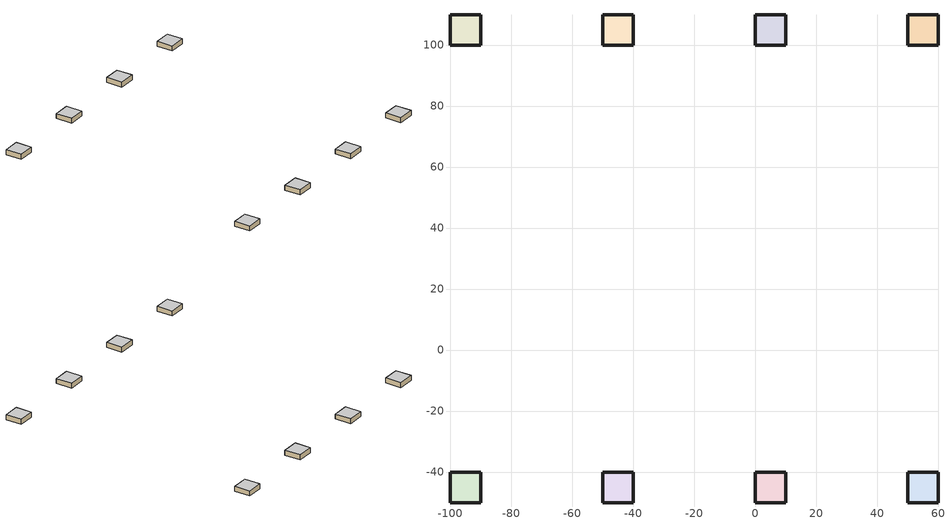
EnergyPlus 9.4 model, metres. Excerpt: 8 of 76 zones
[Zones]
CORE36:Zone1
 floor to UCFloorUCRoofXN:Zone1 (Baseline Residential - A/B/D: SemiExposed Ceiling_Rev): -90,100 -100,100 -100,110 -90,110 z6
 wall outside (Baseline Residential - Unconditioned Exterior Wall): -90,100 -90,110 -100,110 -100,100 -90,100 z6:9
 ceiling adiabatic (Baseline Residential - Internal Floor_Reversed): -100,100 -90,100 -90,110 -100,110 z9
CORE39:Zone1
 floor to UCFloorUCRoofXW:Zone1 (Baseline Residential - A/B/D: SemiExposed Ceiling_Rev): 60,100 50,100 50,110 60,110 z6
 wall outside (Baseline Residential - Unconditioned Exterior Wall): 60,100 60,110 50,110 50,100 60,100 z6:9
 ceiling adiabatic (Baseline Residential - Internal Floor_Reversed): 50,100 60,100 60,110 50,110 z9
CORE38:Zone1
 floor to UCFloorUCRoofXS:Zone1 (Baseline Residential - A/B/D: SemiExposed Ceiling_Rev): 10,100 0,100 0,110 10,110 z6
 wall outside (Baseline Residential - Unconditioned Exterior Wall): 10,100 10,110 0,110 0,100 10,100 z6:9
 ceiling adiabatic (Baseline Residential - Internal Floor_Reversed): 0,100 10,100 10,110 0,110 z9
CORE37:Zone1
 floor to UCFloorUCRoofXE:Zone1 (Baseline Residential - A/B/D: SemiExposed Ceiling_Rev): -40,100 -50,100 -50,110 -40,110 z6
 wall outside (Baseline Residential - Unconditioned Exterior Wall): -40,100 -40,110 -50,110 -50,100 -40,100 z6:9
 ceiling adiabatic (Baseline Residential - Internal Floor_Reversed): -50,100 -40,100 -40,110 -50,110 z9
CORE32:Zone1
 floor to ExtFloorUCRoofXN:Zone1 (Baseline Residential - A/B/D: SemiExposed Ceiling_Rev): -90,-50 -100,-50 -100,-40 -90,-40 z6
 wall outside (Baseline Residential - Unconditioned Exterior Wall): -90,-50 -90,-40 -100,-40 -100,-50 -90,-50 z6:9
 ceiling adiabatic (Baseline Residential - Internal Floor_Reversed): -100,-50 -90,-50 -90,-40 -100,-40 z9
CORE35:Zone1
 floor to ExtFloorUCRoofXW:Zone1 (Baseline Residential - A/B/D: SemiExposed Ceiling_Rev): 60,-50 50,-50 50,-40 60,-40 z6
 wall outside (Baseline Residential - Unconditioned Exterior Wall): 60,-50 60,-40 50,-40 50,-50 60,-50 z6:9
 ceiling adiabatic (Baseline Residential - Internal Floor_Reversed): 50,-50 60,-50 60,-40 50,-40 z9
CORE34:Zone1
 floor to ExtFloorUCRoofXS:Zone1 (Baseline Residential - A/B/D: SemiExposed Ceiling_Rev): 10,-50 0,-50 0,-40 10,-40 z6
 wall outside (Baseline Residential - Unconditioned Exterior Wall): 10,-50 10,-40 0,-40 0,-50 10,-50 z6:9
 ceiling adiabatic (Baseline Residential - Internal Floor_Reversed): 0,-50 10,-50 10,-40 0,-40 z9
CORE33:Zone1
 floor to ExtFloorUCRoofXE:Zone1 (Baseline Residential - A/B/D: SemiExposed Ceiling_Rev): -40,-50 -50,-50 -50,-40 -40,-40 z6
 wall outside (Baseline Residential - Unconditioned Exterior Wall): -40,-50 -40,-40 -50,-40 -50,-50 -40,-50 z6:9
 ceiling adiabatic (Baseline Residential - Internal Floor_Reversed): -50,-50 -40,-50 -40,-40 -50,-40 z9
[Site:Location]
Baseline Residential - B (01-01:31-12)  (01-01:31-12): Latitude=31.23; Longitude=34.78; Time Zone=2; Elevation {m}=280
[Site:GroundTemperature:BuildingSurface]
18, 18, 18, 18, 18, 18, 18, 18, 18, 18, 18, 18
[Site:GroundTemperature:Deep]
14, 14, 14, 14, 14, 14, 14, 14, 14, 14, 14, 14
[Site:GroundTemperature:Shallow]
14, 14, 14, 14, 14, 14, 14, 14, 14, 14, 14, 14
[Site:GroundTemperature:FCfactorMethod]
January FCfactorMethod ground temperature {C}=18.44; Februry FCfactorMethod ground temperature {C}=15.24; March FCfactorMethod ground temperature {C}=13.28; April FCfactorMethod ground temperature {C}=12.69; May FCfactorMethod ground temperature {C}=13.86; June FCfactorMethod ground temperature {C}=16.52; July FCfactorMethod ground temperature {C}=19.81; August FCfactorMethod ground temperature {C}=23.04; September FCfactorMethod ground temperature {C}=25.2; October FCfactorMethod ground temperature {C}=25.71; November FCfactorMethod ground temperature {C}=24.46; December FCfactorMethod ground temperature {C}=21.85
[Site:GroundReflectance]
0.2, 0.2, 0.2, 0.2, 0.2, 0.2, 0.2, 0.2, 0.2, 0.2, 0.2, 0.2
[Site:GroundReflectance:SnowModifier]
2, 2
[Building]
Building: North Axis=0; Terrain=Suburbs; Loads Convergence Tolerance=.04; Temperature Convergence Tolerance=.4; Solar Distribution=FullExterior; Maximum number of warmup days=25; Minimum number of warmup days=6
[Construction]
Baseline Residential - Internal Floor_Reversed: Ceramic - 1045_.02, Plaster - 1045_.02, Concrete - 1045_.15, Gypsum Board_.02
Baseline Residential - A/B/D: SemiExposed Ceiling_Rev: Concrete - 1045_.2, polystiran - 1045_.0156, Sand - 1045_.1, Plaster - 1045_.02, Ceramic - 1045_.015
Baseline Residential - Unconditioned Exterior Wall: Concrete - 1045_.2
[Material] Roughness=Rough; Thermal Emittance=.9
Name | Thickness {m} | Conductivity {w/m-K} | Density {kg/m3} | Specific Heat {J/kg-K} | Solar Absorptance | Visible Absorptance
Sand - 1045_.1 | .1 | 2 | 2200 | 1180 | .6 | .6
Plaster - 1045_.02 | .02 | 1 | 1800 | 1000 | .5 | .5
Ceramic - 1045_.015 | .015 | 1.3 | 2300 | 840 | .3 | .7
Ceramic - 1045_.02 | .02 | 1.3 | 2300 | 840 | .3 | .7
Concrete - 1045_.15 | .15 | 2 | 2400 | 1000 | .6 | .6
Gypsum Board_.02 | .02 | .25 | 800 | 1000 | .6 | .6
polystiran - 1045_.0156 | .0156 | .034 | 30 | 1450 | .7 | .7
Concrete - 1045_.2 | .2 | 2 | 2400 | 1000 | .6 | .6
[Zone] Relative North (to building)=0; Zone Type=1; Zone multiplier=1; Zone volume=300; Floor Area=100; Zone inside convection algorithm=TARP; Part Of Total Floor Area=No
CORE32:Zone1; CORE33:Zone1; CORE34:Zone1; CORE35:Zone1; CORE36:Zone1; CORE37:Zone1; CORE38:Zone1; CORE39:Zone1
[ZoneInfiltration:DesignFlowRate] Infiltration SCHEDULE=On 24/7; Design Volume Flow Rate calculation method=Flow/zone; Design Volume Flow Rate (m3/s)=.083333; Constant Term Coefficient=1; Temperature Term Coefficient=0; Velocity Term Coefficient=0; Velocity Squared Term Coefficient=0
Name | Zone
CORE32:Zone1 Infiltration | CORE32:Zone1
CORE33:Zone1 Infiltration | CORE33:Zone1
CORE34:Zone1 Infiltration | CORE34:Zone1
CORE35:Zone1 Infiltration | CORE35:Zone1
CORE36:Zone1 Infiltration | CORE36:Zone1
CORE37:Zone1 Infiltration | CORE37:Zone1
CORE38:Zone1 Infiltration | CORE38:Zone1
CORE39:Zone1 Infiltration | CORE39:Zone1
[Schedule:Compact]
On 24/7: Any Number, Through: 12/31, For: AllDays, Until: 24:00, 1
